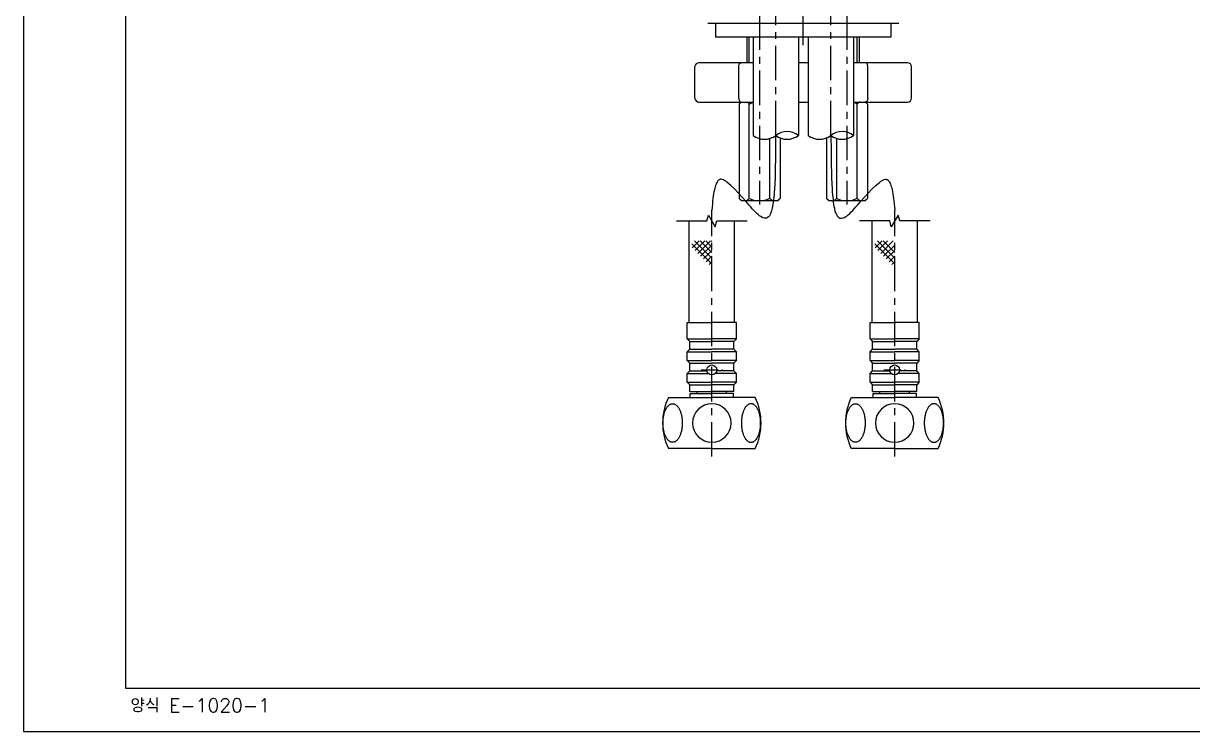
# Model space of a CAD drawing. Extents: x 7342 to 7936, y -141 to 279.
# Drawn here: x 7341.7 to 7638.7, y -141.1 to 38.9 of the extents above; entities that cross this region are included whole.
import ezdxf

# ---------------------------------------------------------------- set-up
doc = ezdxf.new("R2010")
doc.units = 0
doc.header["$LTSCALE"] = 7
doc.header["$MEASUREMENT"] = 0
doc.linetypes.add('ACAD_ISO08W100', pattern=[36, 24, -3, 6, -3])
doc.linetypes.add('CENTER', pattern=[2, 1.25, -0.25, 0.25, -0.25])
doc.layers.get('0').update_dxf_attribs({"color": 2, "linetype": 'CONTINUOUS'})
for name, color, linetype in [('02___PRT_ALL_AXES', 7, 'CONTINUOUS'), ('08_ALL_FEATURES', 7, 'CONTINUOUS'), ('center', 1, 'ACAD_ISO08W100'), ('CL', 1, 'CENTER'), ('D', 2, 'CONTINUOUS'), ('DWG', 7, 'CONTINUOUS'), ('TXT', 5, 'CONTINUOUS')]:
    doc.layers.add(name, color=color, linetype=linetype)
doc.layers.add('치수선', color=7, linetype='CONTINUOUS', lineweight=25)
doc.styles.add('GHS', font='ROMANS.shx', dxfattribs={"bigfont": 'GHS.shx'})

# ---------------------------------------------------------------- blocks, each defined once
blk = doc.blocks.new('E-2')
at = {"layer": 'DWG', "style": 'GHS'}
blk.add_text('양식 E-1020-1', height=3.5, dxfattribs=at).set_placement((26.26, 3.72))

msp = doc.modelspace()

# ---------------------------------------------------------------- linework, layer by layer
at = {"color": 7, "linetype": 'Continuous'}
for p, q in [((7564.01, 38.89), (7515.51, 38.89)), ((7525.5, 28.89), (7525.5, 35.39)), ((7554.02, 28.89), (7554.02, 35.39)), ((7505.52, -56.17), (7516.54, -56.17)), ((7527.55, -56.17), (7516.54, -56.17)), ((7551.98, -56.17), (7562.99, -56.17)), ((7574.01, -56.17), (7562.99, -56.17))]:
    msp.add_line(p, q, dxfattribs=at)
at = {"color": 0, "linetype": 'Continuous'}
for p, q in [((7526.06, -5.61), (7526.06, 18.39)), ((7553.46, -5.61), (7553.46, 18.39)), ((7531.26, -5.61), (7531.26, 9.63)), ((7548.26, -5.61), (7548.26, 9.63))]:
    msp.add_line(p, q, dxfattribs=at)
at = {"color": 2}
for p, q in [((7511.46, -17.11), (7516.54, -22.19)), ((7511.58, -18.16), (7513.33, -16.41)), ((7512.16, -16.41), (7516.54, -20.78)), ((7512.28, -18.87), (7514.74, -16.41)), ((7512.99, -19.57), (7516.16, -16.41)), ((7513.58, -16.41), (7516.54, -19.36)), ((7513.7, -20.28), (7516.54, -17.44)), ((7514.99, -16.41), (7516.54, -17.95)), ((7516.41, -16.41), (7516.54, -16.53)), ((7557.92, -17.11), (7562.99, -22.19)), ((7558.04, -18.16), (7559.79, -16.41)), ((7558.62, -16.41), (7562.99, -20.78)), ((7558.74, -18.87), (7561.2, -16.41)), ((7559.45, -19.57), (7562.62, -16.41)), ((7560.04, -16.41), (7562.99, -19.36)), ((7560.16, -20.28), (7562.99, -17.44)), ((7514.41, -20.99), (7516.54, -18.86)), ((7515.11, -21.69), (7516.54, -20.27)), ((7560.86, -20.99), (7562.99, -18.86)), ((7561.57, -21.69), (7562.99, -20.27)), ((7515.82, -22.4), (7516.54, -21.68)), ((7516.53, -23.11), (7516.54, -23.1)), ((7562.28, -22.4), (7562.99, -21.68)), ((7562.99, -23.11), (7562.99, -23.1))]:
    msp.add_line(p, q, dxfattribs=at)
at = {"linetype": 'Continuous'}
msp.add_lwpolyline([(7341.66, -141.1), (7935.66, -141.1), (7935.66, 278.9), (7341.66, 278.9)], close=True, dxfattribs=at)
for centre, start, end in [((7529.89, 14.11), 232.1368, 307.8632), ((7535.64, 6.72), 52.1368, 127.8632), ((7535.64, 14.11), 232.1368, 307.8632), ((7543.89, 14.11), 232.1368, 307.8632), ((7543.89, 14.11), 232.1368, 307.8632), ((7549.64, 6.72), 52.1368, 127.8632), ((7549.64, 14.11), 232.1368, 307.8632)]:
    msp.add_arc(centre, 4.68, start, end)
at = {"color": 7, "linetype": 'Continuous'}
for centre, start, end in [((7519.04, -62.67), 154.3207, 205.6793), ((7514.04, -62.67), 334.3207, 25.6793), ((7565.49, -62.67), 154.3207, 205.6793), ((7560.49, -62.67), 334.3207, 25.6793)]:
    msp.add_arc(centre, 15, start, end, dxfattribs=at)
at = {"color": 0, "linetype": 'Continuous'}
for points in [[(7523.47, 18.39), (7523.68, 18.59), (7523.89, 18.76), (7524.09, 18.89)], [(7525.44, 18.89), (7525.64, 18.76), (7525.85, 18.59), (7526.06, 18.39)], [(7554.09, 18.89), (7553.89, 18.76), (7553.68, 18.59), (7553.46, 18.39)], [(7556.06, 18.39), (7555.84, 18.59), (7555.63, 18.76), (7555.43, 18.89)], [(7523.96, -6.03), (7523.89, -5.98), (7523.68, -5.82), (7523.47, -5.61)], [(7526.06, -5.61), (7525.85, -5.82), (7525.64, -5.98), (7525.44, -6.11)], [(7526.06, -5.61), (7526.5, -5.82), (7526.92, -5.98), (7527.32, -6.11)], [(7531.26, -5.61), (7530.82, -5.82), (7530.41, -5.98), (7530.01, -6.11)], [(7531.26, -5.61), (7531.48, -5.82), (7531.69, -5.98), (7531.89, -6.11)], [(7533.37, -6.03), (7533.43, -5.98), (7533.64, -5.82), (7533.86, -5.61)], [(7546.16, -6.03), (7546.09, -5.98), (7545.88, -5.82), (7545.67, -5.61)], [(7548.26, -5.61), (7548.05, -5.82), (7547.84, -5.98), (7547.64, -6.11)], [(7548.26, -5.61), (7548.7, -5.82), (7549.12, -5.98), (7549.52, -6.11)], [(7553.46, -5.61), (7553.02, -5.82), (7552.61, -5.98), (7552.21, -6.11)], [(7553.46, -5.61), (7553.68, -5.82), (7553.89, -5.98), (7554.09, -6.11)], [(7555.57, -6.03), (7555.63, -5.98), (7555.84, -5.82), (7556.06, -5.61)], [(7524.09, -6.11), (7523.96, -6.03)], [(7533.23, -6.11), (7533.37, -6.03)], [(7546.29, -6.11), (7546.16, -6.03)], [(7555.43, -6.11), (7555.57, -6.03)]]:
    msp.add_spline(points, degree=3, dxfattribs=at)
for points in [[(7526.06, 18.39), (7526.21, 18.46), (7526.49, 18.59), (7526.81, 18.72), (7526.98, 18.78), (7527.01, 18.79)], [(7553.46, 18.39), (7553.32, 18.46), (7553.04, 18.59), (7552.72, 18.72), (7552.54, 18.78), (7552.51, 18.79)]]:
    msp.add_open_spline(points, degree=3, knots=[0, 0, 0, 0, 0.482094, 0.929812, 1.030595, 1.030595, 1.030595, 1.030595], dxfattribs=at)
at = {"layer": '02___PRT_ALL_AXES', "color": 7, "linetype": 'Continuous'}
for p, q in [((7512.26, 19.89), (7512.26, 27.89)), ((7567.26, 19.89), (7567.26, 27.89))]:
    msp.add_line(p, q, dxfattribs=at)
at = {"layer": '08_ALL_FEATURES', "color": 7, "linetype": 'Continuous'}
for p, q in [((7527.01, 28.89), (7513.26, 28.89)), ((7523.38, 19.89), (7523.38, 27.89)), ((7541.01, 28.89), (7538.51, 28.89)), ((7566.26, 28.89), (7552.51, 28.89)), ((7556.15, 19.89), (7556.15, 27.89)), ((7513.26, 18.89), (7527.01, 18.89)), ((7538.51, 18.89), (7541.01, 18.89)), ((7552.51, 18.89), (7566.26, 18.89))]:
    msp.add_line(p, q, dxfattribs=at)
for centre, radius, start, end in [((7513.26, 27.89), 1, 90, 180), ((7566.26, 27.89), 1, 0, 90), ((7513.26, 19.89), 1, 180, 270), ((7566.26, 19.89), 1, 270, 0), ((7516.54, -62.67), 4.9, 90, 270), ((7516.54, -62.67), 4.9, 270, 90), ((7562.99, -62.67), 4.9, 90, 270), ((7562.99, -62.67), 4.9, 270, 90)]:
    msp.add_arc(centre, radius, start, end, dxfattribs=at)
for points, knots in [([(7523.38, 27.89), (7523.38, 28.02), (7523.41, 28.26), (7523.51, 28.54), (7523.64, 28.72), (7523.74, 28.81), (7523.85, 28.87), (7523.94, 28.89), (7523.98, 28.89)], [0, 0, 0, 0, 0.303503, 0.578472, 0.699496, 0.808452, 0.907256, 1, 1, 1, 1]), ([(7556.15, 27.89), (7556.15, 28.02), (7556.12, 28.26), (7556.01, 28.54), (7555.89, 28.72), (7555.78, 28.81), (7555.67, 28.87), (7555.59, 28.89), (7555.55, 28.89)], [0, 0, 0, 0, 0.303503, 0.578472, 0.699496, 0.808452, 0.907256, 1, 1, 1, 1]), ([(7523.38, 19.89), (7523.38, 19.76), (7523.41, 19.51), (7523.51, 19.23), (7523.64, 19.06), (7523.74, 18.96), (7523.85, 18.9), (7523.94, 18.89), (7523.98, 18.89)], [0, 0, 0, 0, 0.303503, 0.578472, 0.699496, 0.808452, 0.907256, 1, 1, 1, 1]), ([(7556.15, 19.89), (7556.15, 19.76), (7556.12, 19.51), (7556.01, 19.23), (7555.89, 19.06), (7555.78, 18.96), (7555.67, 18.9), (7555.59, 18.89), (7555.55, 18.89)], [0, 0, 0, 0, 0.303503, 0.578472, 0.699496, 0.808452, 0.907256, 1, 1, 1, 1]), ([(7504.13, -62.67), (7504.13, -62.35), (7504.16, -61.72), (7504.29, -60.81), (7504.51, -59.97), (7504.77, -59.33), (7505.01, -58.89), (7505.21, -58.6), (7505.41, -58.35), (7505.63, -58.15), (7505.86, -57.98), (7506.09, -57.86), (7506.33, -57.79), (7506.58, -57.76), (7506.82, -57.79), (7507.06, -57.86), (7507.3, -57.98), (7507.52, -58.15), (7507.74, -58.35), (7507.95, -58.6), (7508.14, -58.89), (7508.38, -59.33), (7508.64, -59.97), (7508.86, -60.81), (7509, -61.72), (7509.03, -62.35), (7509.03, -62.67)], [0, 0, 0, 0, 0.080704, 0.159092, 0.233029, 0.300701, 0.331795, 0.360921, 0.388061, 0.413284, 0.436751, 0.458743, 0.479657, 0.5, 0.520343, 0.541257, 0.563249, 0.586716, 0.611939, 0.639079, 0.668205, 0.699299, 0.766971, 0.840908, 0.919296, 1, 1, 1, 1]), ([(7528.94, -62.67), (7528.94, -62.35), (7528.91, -61.72), (7528.78, -60.81), (7528.56, -59.97), (7528.3, -59.33), (7528.06, -58.89), (7527.86, -58.6), (7527.66, -58.35), (7527.44, -58.15), (7527.21, -57.98), (7526.98, -57.86), (7526.74, -57.79), (7526.49, -57.76), (7526.25, -57.79), (7526.01, -57.86), (7525.78, -57.98), (7525.55, -58.15), (7525.33, -58.35), (7525.12, -58.6), (7524.93, -58.89), (7524.69, -59.33), (7524.43, -59.97), (7524.21, -60.81), (7524.08, -61.72), (7524.05, -62.35), (7524.05, -62.67)], [0, 0, 0, 0, 0.080704, 0.159092, 0.233029, 0.300701, 0.331795, 0.360921, 0.388061, 0.413284, 0.436751, 0.458743, 0.479657, 0.5, 0.520343, 0.541257, 0.563249, 0.586716, 0.611939, 0.639079, 0.668205, 0.699299, 0.766971, 0.840908, 0.919296, 1, 1, 1, 1]), ([(7550.59, -62.67), (7550.59, -62.35), (7550.62, -61.72), (7550.75, -60.81), (7550.97, -59.97), (7551.23, -59.33), (7551.47, -58.89), (7551.67, -58.6), (7551.87, -58.35), (7552.09, -58.15), (7552.32, -57.98), (7552.55, -57.86), (7552.79, -57.79), (7553.04, -57.76), (7553.28, -57.79), (7553.52, -57.86), (7553.75, -57.98), (7553.98, -58.15), (7554.2, -58.35), (7554.41, -58.6), (7554.6, -58.89), (7554.84, -59.33), (7555.1, -59.97), (7555.32, -60.81), (7555.45, -61.72), (7555.48, -62.35), (7555.48, -62.67)], [0, 0, 0, 0, 0.080704, 0.159092, 0.233029, 0.300701, 0.331795, 0.360921, 0.388061, 0.413284, 0.436751, 0.458743, 0.479657, 0.5, 0.520343, 0.541257, 0.563249, 0.586716, 0.611939, 0.639079, 0.668205, 0.699299, 0.766971, 0.840908, 0.919296, 1, 1, 1, 1]), ([(7575.4, -62.67), (7575.4, -62.35), (7575.37, -61.72), (7575.24, -60.81), (7575.01, -59.97), (7574.76, -59.33), (7574.52, -58.89), (7574.32, -58.6), (7574.12, -58.35), (7573.9, -58.15), (7573.67, -57.98), (7573.44, -57.86), (7573.2, -57.79), (7572.95, -57.76), (7572.71, -57.79), (7572.47, -57.86), (7572.23, -57.98), (7572.01, -58.15), (7571.79, -58.35), (7571.58, -58.6), (7571.39, -58.89), (7571.15, -59.33), (7570.89, -59.97), (7570.67, -60.81), (7570.53, -61.72), (7570.5, -62.35), (7570.5, -62.67)], [0, 0, 0, 0, 0.080704, 0.159092, 0.233029, 0.300701, 0.331795, 0.360921, 0.388061, 0.413284, 0.436751, 0.458743, 0.479657, 0.5, 0.520343, 0.541257, 0.563249, 0.586716, 0.611939, 0.639079, 0.668205, 0.699299, 0.766971, 0.840908, 0.919296, 1, 1, 1, 1]), ([(7509.03, -62.67), (7509.03, -62.99), (7509, -63.62), (7508.86, -64.53), (7508.64, -65.38), (7508.38, -66.01), (7508.14, -66.46), (7507.95, -66.74), (7507.74, -66.99), (7507.52, -67.2), (7507.3, -67.36), (7507.06, -67.48), (7506.82, -67.55), (7506.58, -67.58), (7506.33, -67.55), (7506.09, -67.48), (7505.86, -67.36), (7505.63, -67.2), (7505.41, -66.99), (7505.21, -66.74), (7505.01, -66.46), (7504.77, -66.01), (7504.51, -65.38), (7504.29, -64.53), (7504.16, -63.62), (7504.13, -62.99), (7504.13, -62.67)], [0, 0, 0, 0, 0.080704, 0.159092, 0.233029, 0.300701, 0.331795, 0.360921, 0.388061, 0.413284, 0.436751, 0.458743, 0.479657, 0.5, 0.520343, 0.541257, 0.563249, 0.586716, 0.611939, 0.639079, 0.668205, 0.699299, 0.766971, 0.840908, 0.919296, 1, 1, 1, 1]), ([(7524.05, -62.67), (7524.05, -62.99), (7524.08, -63.62), (7524.21, -64.53), (7524.43, -65.38), (7524.69, -66.01), (7524.93, -66.46), (7525.12, -66.74), (7525.33, -66.99), (7525.55, -67.2), (7525.78, -67.36), (7526.01, -67.48), (7526.25, -67.55), (7526.49, -67.58), (7526.74, -67.55), (7526.98, -67.48), (7527.21, -67.36), (7527.44, -67.2), (7527.66, -66.99), (7527.86, -66.74), (7528.06, -66.46), (7528.3, -66.01), (7528.56, -65.38), (7528.78, -64.53), (7528.91, -63.62), (7528.94, -62.99), (7528.94, -62.67)], [0, 0, 0, 0, 0.080704, 0.159092, 0.233029, 0.300701, 0.331795, 0.360921, 0.388061, 0.413284, 0.436751, 0.458743, 0.479657, 0.5, 0.520343, 0.541257, 0.563249, 0.586716, 0.611939, 0.639079, 0.668205, 0.699299, 0.766971, 0.840908, 0.919296, 1, 1, 1, 1]), ([(7555.48, -62.67), (7555.48, -62.99), (7555.45, -63.62), (7555.32, -64.53), (7555.1, -65.38), (7554.84, -66.01), (7554.6, -66.46), (7554.41, -66.74), (7554.2, -66.99), (7553.98, -67.2), (7553.75, -67.36), (7553.52, -67.48), (7553.28, -67.55), (7553.04, -67.58), (7552.79, -67.55), (7552.55, -67.48), (7552.32, -67.36), (7552.09, -67.2), (7551.87, -66.99), (7551.67, -66.74), (7551.47, -66.46), (7551.23, -66.01), (7550.97, -65.38), (7550.75, -64.53), (7550.62, -63.62), (7550.59, -62.99), (7550.59, -62.67)], [0, 0, 0, 0, 0.080704, 0.159092, 0.233029, 0.300701, 0.331795, 0.360921, 0.388061, 0.413284, 0.436751, 0.458743, 0.479657, 0.5, 0.520343, 0.541257, 0.563249, 0.586716, 0.611939, 0.639079, 0.668205, 0.699299, 0.766971, 0.840908, 0.919296, 1, 1, 1, 1]), ([(7570.5, -62.67), (7570.5, -62.99), (7570.53, -63.62), (7570.67, -64.53), (7570.89, -65.38), (7571.15, -66.01), (7571.39, -66.46), (7571.58, -66.74), (7571.79, -66.99), (7572.01, -67.2), (7572.23, -67.36), (7572.47, -67.48), (7572.71, -67.55), (7572.95, -67.58), (7573.2, -67.55), (7573.44, -67.48), (7573.67, -67.36), (7573.9, -67.2), (7574.12, -66.99), (7574.32, -66.74), (7574.52, -66.46), (7574.76, -66.01), (7575.01, -65.38), (7575.24, -64.53), (7575.37, -63.62), (7575.4, -62.99), (7575.4, -62.67)], [0, 0, 0, 0, 0.080704, 0.159092, 0.233029, 0.300701, 0.331795, 0.360921, 0.388061, 0.413284, 0.436751, 0.458743, 0.479657, 0.5, 0.520343, 0.541257, 0.563249, 0.586716, 0.611939, 0.639079, 0.668205, 0.699299, 0.766971, 0.840908, 0.919296, 1, 1, 1, 1])]:
    msp.add_open_spline(points, degree=3, knots=knots, dxfattribs=at)
at = {"layer": 'center', "linetype": 'CENTER'}
for p, q in [((7528.66, 40.89), (7528.66, -7.11)), ((7532.76, 10.42), (7532.76, 40.89)), ((7546.76, 10.42), (7546.76, 40.89)), ((7550.86, 40.89), (7550.86, -7.11))]:
    msp.add_line(p, q, dxfattribs=at)
at = {"layer": 'center'}
for points in [[(7532.77, 10.23), (7532.62, 9.49), (7533.41, -21.65), (7524.55, -3.08), (7517.17, 0.57), (7516.54, -8.62)], [(7546.76, 10.23), (7546.91, 9.49), (7546.12, -21.65), (7554.98, -3.08), (7562.36, 0.57), (7562.99, -8.62)]]:
    msp.add_open_spline(points, degree=3, knots=[0, 0, 0, 0, 24.64632, 60.35232, 70.475896, 70.475896, 70.475896, 70.475896], dxfattribs=at)
at = {"layer": 'CL'}
for p, q in [((7539.76, 33.39), (7539.76, 163.18)), ((7516.54, -71.17), (7516.54, -8.62)), ((7562.99, -71.17), (7562.99, -8.62))]:
    msp.add_line(p, q, dxfattribs=at)
at = {"layer": 'CL', "ltscale": 0.5}
for p, q in [((7513.79, -49.17), (7519.29, -49.17)), ((7560.24, -49.17), (7565.74, -49.17))]:
    msp.add_line(p, q, dxfattribs=at)
at = {"layer": 'D'}
for p, q in [((7526.03, 28.89), (7526.03, 35.39)), ((7553.49, 28.89), (7553.49, 35.39))]:
    msp.add_line(p, q, dxfattribs=at)
at = {"layer": 'D', "color": 0}
for p, q in [((7505.86, -56.17), (7516.54, -56.17)), ((7527.21, -56.17), (7516.54, -56.17)), ((7552.32, -56.17), (7562.99, -56.17)), ((7573.67, -56.17), (7562.99, -56.17))]:
    msp.add_line(p, q, dxfattribs=at)
at = {"layer": 'DWG'}
for p, q in [((7517.51, 38.89), (7517.51, 35.39)), ((7562.01, 38.89), (7562.01, 35.39)), ((7562.01, 35.39), (7517.51, 35.39)), ((7527.01, 35.39), (7527.01, 10.42)), ((7538.51, 35.39), (7538.51, 10.42)), ((7541.01, 35.39), (7541.01, 10.42)), ((7552.51, 35.39), (7552.51, 10.42)), ((7523.96, -6.11), (7533.36, -6.11)), ((7526.16, -6.11), (7531.16, -6.11)), ((7546.17, -6.11), (7555.56, -6.11)), ((7548.36, -6.11), (7553.36, -6.11)), ((7510.79, -37.17), (7510.79, -11.33)), ((7522.29, -37.17), (7522.29, -11.33)), ((7557.24, -37.17), (7557.24, -11.33)), ((7568.74, -37.17), (7568.74, -11.33)), ((7510.29, -37.17), (7516.54, -37.17)), ((7510.29, -41.29), (7510.29, -37.17)), ((7522.79, -37.17), (7516.54, -37.17)), ((7522.79, -41.29), (7522.79, -37.17)), ((7556.74, -37.17), (7562.99, -37.17)), ((7556.74, -41.29), (7556.74, -37.17)), ((7569.24, -37.17), (7562.99, -37.17)), ((7569.24, -41.29), (7569.24, -37.17)), ((7510.29, -41.29), (7516.54, -41.29)), ((7510.29, -41.29), (7510.94, -41.94)), ((7522.79, -41.29), (7516.54, -41.29)), ((7522.79, -41.29), (7522.14, -41.94)), ((7556.74, -41.29), (7562.99, -41.29)), ((7556.74, -41.29), (7557.39, -41.94)), ((7569.24, -41.29), (7562.99, -41.29)), ((7569.24, -41.29), (7568.59, -41.94)), ((7510.29, -44.56), (7510.94, -43.91)), ((7510.92, -41.92), (7516.54, -41.92)), ((7510.94, -43.91), (7510.94, -41.94)), ((7510.94, -43.9), (7516.54, -43.9)), ((7522.15, -41.92), (7516.54, -41.92)), ((7522.14, -43.9), (7516.54, -43.9)), ((7522.14, -43.91), (7522.14, -41.94)), ((7522.79, -44.56), (7522.14, -43.91)), ((7556.74, -44.56), (7557.39, -43.91)), ((7557.38, -41.92), (7562.99, -41.92)), ((7557.39, -43.91), (7557.39, -41.94)), ((7557.39, -43.9), (7562.99, -43.9)), ((7568.61, -41.92), (7562.99, -41.92)), ((7568.59, -43.9), (7562.99, -43.9)), ((7568.59, -43.91), (7568.59, -41.94)), ((7569.24, -44.56), (7568.59, -43.91)), ((7510.29, -44.56), (7516.54, -44.56)), ((7510.29, -46.79), (7510.29, -44.56)), ((7510.29, -46.79), (7516.54, -46.79)), ((7510.29, -46.79), (7510.94, -47.44)), ((7510.94, -47.44), (7516.54, -47.44)), ((7510.94, -49.41), (7510.94, -47.44)), ((7522.79, -44.56), (7516.54, -44.56)), ((7522.79, -46.79), (7516.54, -46.79)), ((7522.14, -47.44), (7516.54, -47.44)), ((7522.79, -46.79), (7522.14, -47.44)), ((7522.14, -49.41), (7522.14, -47.44)), ((7522.79, -46.79), (7522.79, -44.56)), ((7556.74, -44.56), (7562.99, -44.56)), ((7556.74, -46.79), (7556.74, -44.56)), ((7556.74, -46.79), (7562.99, -46.79)), ((7556.74, -46.79), (7557.39, -47.44)), ((7557.39, -47.44), (7562.99, -47.44)), ((7557.39, -49.41), (7557.39, -47.44)), ((7569.24, -44.56), (7562.99, -44.56)), ((7569.24, -46.79), (7562.99, -46.79)), ((7568.59, -47.44), (7562.99, -47.44)), ((7569.24, -46.79), (7568.59, -47.44)), ((7568.59, -49.41), (7568.59, -47.44)), ((7569.24, -46.79), (7569.24, -44.56)), ((7510.29, -50.06), (7510.94, -49.41)), ((7510.29, -50.06), (7515.65, -50.06)), ((7510.29, -52.29), (7510.29, -50.06)), ((7510.94, -49.41), (7515.31, -49.41)), ((7522.79, -50.06), (7517.42, -50.06)), ((7522.14, -49.41), (7517.76, -49.41)), ((7522.79, -50.06), (7522.14, -49.41)), ((7522.79, -52.29), (7522.79, -50.06)), ((7556.74, -50.06), (7557.39, -49.41)), ((7556.74, -50.06), (7562.11, -50.06)), ((7556.74, -52.29), (7556.74, -50.06)), ((7557.39, -49.41), (7561.77, -49.41)), ((7569.24, -50.06), (7563.88, -50.06)), ((7568.59, -49.41), (7564.22, -49.41)), ((7569.24, -50.06), (7568.59, -49.41)), ((7569.24, -52.29), (7569.24, -50.06)), ((7510.29, -52.29), (7516.54, -52.29)), ((7510.29, -52.29), (7510.94, -52.94)), ((7510.94, -52.94), (7516.54, -52.94)), ((7510.94, -54.67), (7510.94, -52.94)), ((7522.79, -52.29), (7516.54, -52.29)), ((7522.14, -52.94), (7516.54, -52.94)), ((7522.79, -52.29), (7522.14, -52.94)), ((7522.14, -54.67), (7522.14, -52.94)), ((7556.74, -52.29), (7562.99, -52.29)), ((7556.74, -52.29), (7557.39, -52.94)), ((7557.39, -52.94), (7562.99, -52.94)), ((7557.39, -54.67), (7557.39, -52.94)), ((7569.24, -52.29), (7562.99, -52.29)), ((7568.59, -52.94), (7562.99, -52.94)), ((7569.24, -52.29), (7568.59, -52.94)), ((7568.59, -54.67), (7568.59, -52.94)), ((7510.94, -54.67), (7516.54, -54.67)), ((7511.04, -55.17), (7516.54, -55.17)), ((7511.04, -56.17), (7511.04, -55.17)), ((7512.79, -55.17), (7512.79, -54.67)), ((7522.14, -54.67), (7516.54, -54.67)), ((7522.04, -55.17), (7516.54, -55.17)), ((7520.29, -55.17), (7520.29, -54.67)), ((7522.04, -56.17), (7522.04, -55.17)), ((7557.39, -54.67), (7562.99, -54.67)), ((7557.49, -55.17), (7562.99, -55.17)), ((7557.49, -56.17), (7557.49, -55.17)), ((7559.24, -55.17), (7559.24, -54.67)), ((7568.59, -54.67), (7562.99, -54.67)), ((7568.49, -55.17), (7562.99, -55.17)), ((7566.74, -55.17), (7566.74, -54.67)), ((7568.49, -56.17), (7568.49, -55.17))]:
    msp.add_line(p, q, dxfattribs=at)
at = {"layer": 'DWG', "color": 7, "linetype": 'Continuous'}
for p, q in [((7523.96, 18.89), (7523.46, 18.39)), ((7523.46, 18.39), (7523.46, -5.61)), ((7523.96, 18.89), (7527.01, 18.89)), ((7552.51, 18.89), (7555.56, 18.89)), ((7555.56, 18.89), (7556.06, 18.39)), ((7556.06, 18.39), (7556.06, -5.61)), ((7533.86, 9.78), (7533.86, -5.61)), ((7545.67, 9.78), (7545.67, -5.61)), ((7523.46, -5.61), (7523.96, -6.11)), ((7533.86, -5.61), (7533.36, -6.11)), ((7545.67, -5.61), (7546.17, -6.11)), ((7556.06, -5.61), (7555.56, -6.11))]:
    msp.add_line(p, q, dxfattribs=at)
at = {"layer": 'DWG', "color": 2, "flags": 128}
for points in [[(7507.56, -11.31), (7515.27, -11.31), (7515.67, -9.81), (7517.4, -12.81), (7517.8, -11.31), (7525.51, -11.31)], [(7571.97, -11.31), (7564.26, -11.31), (7563.86, -9.81), (7562.13, -12.81), (7561.73, -11.31), (7554.02, -11.31)]]:
    msp.add_lwpolyline(points, dxfattribs=at)
at = {"layer": 'DWG'}
for centre in [(7516.54, -49.17), (7516.54, -49.17), (7562.99, -49.17), (7562.99, -49.17)]:
    msp.add_circle(centre, 1.25, dxfattribs=at)
at = {"layer": 'TXT', "color": 4}
msp.add_line((7367.66, -130.1), (7367.66, 259.9), dxfattribs=at)
at = {"layer": 'TXT', "color": 4, "linetype": 'Continuous'}
msp.add_line((7921.66, -130.1), (7367.66, -130.1), dxfattribs=at)
at = {"layer": '치수선', "color": 0}
for p, q in [((7516.54, -69.17), (7505.52, -69.17)), ((7516.54, -69.17), (7527.55, -69.17)), ((7562.99, -69.17), (7551.98, -69.17)), ((7562.99, -69.17), (7574.01, -69.17))]:
    msp.add_line(p, q, dxfattribs=at)

# ---------------------------------------------------------------- block references
at = {"layer": 'DWG'}
msp.add_blockref('E-2', (7342.61, -139.91), dxfattribs=at)

doc.saveas('drawing.dxf')
